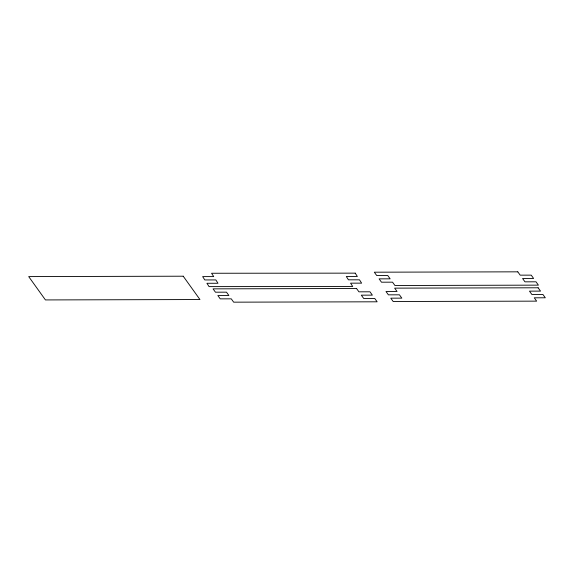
<?xml version="1.0" encoding="UTF-8"?>
<svg xmlns="http://www.w3.org/2000/svg" width="574" height="574" viewBox="0 0 574 574"><rect width="100%" height="100%" fill="white"/><g stroke="black" fill="none" stroke-linecap="round" stroke-linejoin="round"><path stroke-width="0.86" d="M517.798 271.832L374.32 272.198L376.709 275.527L387.744 275.498L390.141 278.835L379.098 278.864L381.488 282.2L392.53 282.171L394.919 285.5L538.398 285.142L536.008 281.805L524.973 281.834L522.577 278.498L533.619 278.469L531.223 275.14L520.188 275.161L517.798 271.832M183.214 276.202L28.7 276.596L45.432 299.929L199.946 299.535L183.214 276.202M538.132 287.782L394.647 288.141L397.043 291.477L386.001 291.506L388.397 294.842L399.432 294.814L401.822 298.143L390.786 298.171L393.176 301.508L536.654 301.142L534.265 297.813L545.3 297.784L542.911 294.448L531.876 294.476L529.479 291.14L540.521 291.111L538.132 287.782M356.54 288.5L213.062 288.858L215.451 292.195L226.493 292.166L228.883 295.502L217.847 295.531L220.237 298.86L231.272 298.839L233.661 302.168L377.14 301.802L374.75 298.473L363.715 298.502L361.326 295.165L372.361 295.136L369.972 291.8L358.929 291.829L356.54 288.5M355.22 273.145L211.569 273.26L213.707 276.596L202.658 276.603L204.796 279.94L215.846 279.933L217.977 283.269L206.927 283.276L209.065 286.613L352.716 286.491L350.578 283.161L361.627 283.147L359.489 279.818L348.44 279.825L346.309 276.489L357.358 276.481L355.22 273.145"/></g></svg>
